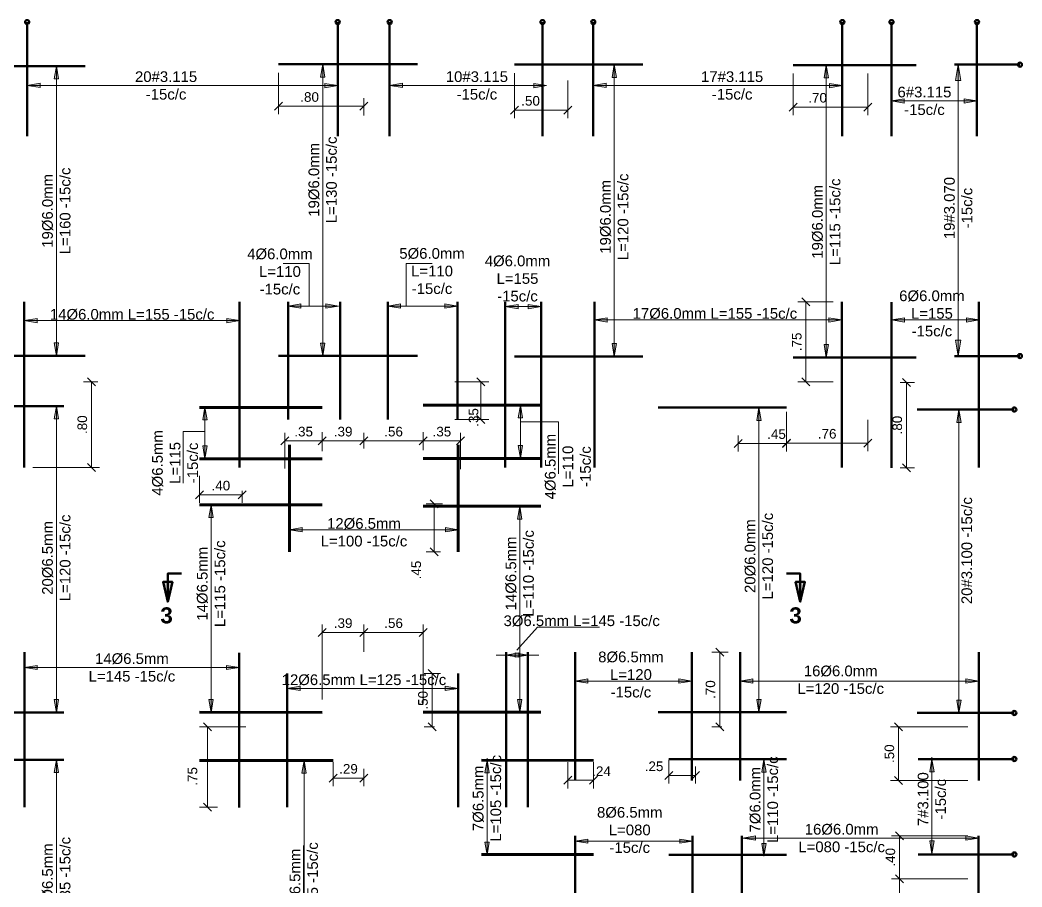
# Model space of a CAD drawing. Header units: metres. Extents: x 1.9 to 93.5, y 3.6 to 60.4.
# Drawn here: x 32.11 to 41.49, y 21.55 to 29.67 of the extents above; entities that cross this region are included whole.
import ezdxf

# ---------------------------------------------------------------- set-up
doc = ezdxf.new("R2010")
doc.units = ezdxf.units.M
for name, color, linetype, lineweight in [('3059-TOA-LOS-1_4_dwg-1', 7, 'Continuous', 20), ('CORTES', 3, 'Continuous', 50), ('CORTES-1', 7, 'Continuous', 50), ('COTAS', 9, 'Continuous', 13), ('COTAS-1', 7, 'Continuous', 9), ('REFUERZOG', 90, 'Continuous', 70), ('REFUERZOS', 3, 'Continuous', 50), ('TEXREF', 2, 'Continuous', 30), ('VARIOS', 8, 'Continuous', 9)]:
    doc.layers.add(name, color=color, linetype=linetype, lineweight=lineweight)
doc.styles.add('Swis721 Ex BT_3', font='swisse.ttf', dxfattribs={"height": 0.1})
doc.styles.add('Swis721 Ex BT_B_1', font='swisseb.ttf', dxfattribs={"height": 0.15})
doc.styles.add('Swis721 LtEx BT_3', font='swissel.ttf', dxfattribs={"height": 0.09})

# ---------------------------------------------------------------- blocks, each defined once
blk = doc.blocks.new('3059-TOA-LOS-1_4_dwg__Oblique-4209254-19_ZI_ALL_Estructura_TOA_LOS-1_4')
at = {"layer": 'COTAS'}
blk.add_line((-0.5, -0.5), (0.5, 0.5), dxfattribs=at)
blk = doc.blocks.new('3059-TOA-LOS-1_4_dwg__U11-4209288-19_ZI_ALL_Estructura_TOA_LOS-1_4')
at = {"layer": 'REFUERZOS'}
blk.add_line((0, -0.2042), (0, 0), dxfattribs=at)
blk.add_circle((0, 0), 0.00643, dxfattribs=at)
blk = doc.blocks.new('3059-TOA-LOS-1_4_dwg__U13-4209289-19_ZI_ALL_Estructura_TOA_LOS-1_4')
at = {"layer": 'REFUERZOS'}
blk.add_line((0, -0.3033), (0, 0), dxfattribs=at)
blk.add_circle((0, 0), 0.00643, dxfattribs=at)
blk = doc.blocks.new('3059-TOA-LOS-1_4_dwg__U12-4209290-19_ZI_ALL_Estructura_TOA_LOS-1_4')
at = {"layer": 'REFUERZOS'}
blk.add_line((0, -0.3563), (0, 0), dxfattribs=at)
blk.add_circle((0, 0), 0.00643, dxfattribs=at)
blk = doc.blocks.new('3059-TOA-LOS-1_4_dwg__U27-4209291-19_ZI_ALL_Estructura_TOA_LOS-1_4')
at = {"layer": 'REFUERZOS'}
blk.add_line((0, -0.3), (0, 0), dxfattribs=at)
blk.add_circle((0, 0), 0.00643, dxfattribs=at)
blk = doc.blocks.new('3059-TOA-LOS-1_4_dwg__U220-V2-19_ZI_ALL_Estructura_TOA_LOS-1_4')
at = {"layer": 'CORTES'}
blk.add_hatch(color=256, dxfattribs=at).paths.add_polyline_path([(-0.1194, 0.3676), (-0.0759, 0.1814), (-0.163, 0.1814)])
at = {"layer": 'CORTES', "flags": 128}
blk.add_lwpolyline([(0.0082, 0.1038), (-0.1194, 0.1038), (-0.1194, 0.3676), (-0.163, 0.1814), (-0.0759, 0.1814), (-0.1194, 0.3676)], dxfattribs=at)
blk = doc.blocks.new('3059-TOA-LOS-1_4_dwg__U220-4209310-19_ZI_ALL_Estructura_TOA_LOS-1_4')
at = {"layer": 'CORTES'}
blk.add_hatch(color=256, dxfattribs=at).paths.add_polyline_path([(-0.163, 0.1814), (-0.0759, 0.1814), (-0.1194, 0.3676)])
at = {"layer": 'CORTES', "flags": 128}
blk.add_lwpolyline([(0.0082, 0.1038), (-0.1194, 0.1038), (-0.1194, 0.3676), (-0.163, 0.1814), (-0.0759, 0.1814), (-0.1194, 0.3676)], dxfattribs=at)
blk = doc.blocks.new('3059-TOA-LOS-1_4_dwg-4060731-19_ZI_ALL_Estructura_TOA_LOS-1_4')
at = {"layer": 'VARIOS'}
for points in [[(32.432, 29.1181), (32.452, 29.2381), (32.472, 29.1181)], [(34.9263, 29.1348), (34.9463, 29.2548), (34.9663, 29.1348)], [(37.6569, 29.1322), (37.6769, 29.2522), (37.6969, 29.1322)], [(39.6419, 29.1279), (39.6619, 29.2479), (39.6819, 29.1279)], [(40.873, 29.1021), (40.898, 29.2521), (40.923, 29.1021)], [(32.2991, 29.0376), (32.1791, 29.0577), (32.2991, 29.0776)], [(34.9668, 29.0357), (34.9668, 29.0757), (35.0868, 29.0556)], [(35.6931, 29.0372), (35.573, 29.0573), (35.6931, 29.0771)], [(36.9227, 29.036), (36.9227, 29.076), (37.0427, 29.0559)], [(37.6, 29.0376), (37.48, 29.0577), (37.6, 29.0776)], [(39.6924, 29.0357), (39.6924, 29.0757), (39.8124, 29.0556)], [(40.3926, 28.8925), (40.2726, 28.9125), (40.3926, 28.9325)], [(40.953, 28.8921), (40.953, 28.9321), (41.073, 28.912)], [(34.7414, 26.9719), (34.6214, 26.9919), (34.7414, 27.0119)], [(34.9748, 26.9719), (34.9748, 27.0119), (35.0948, 26.9919)], [(35.6753, 26.9719), (35.5553, 26.9919), (35.6753, 27.0119)], [(36.0885, 26.9719), (36.0885, 27.0119), (36.2085, 26.9919)], [(36.776, 26.9672), (36.656, 26.9872), (36.776, 27.0072)], [(36.8712, 26.9672), (36.8712, 27.0072), (36.9912, 26.9872)], [(32.272, 26.8359), (32.152, 26.8559), (32.272, 26.8759)], [(34.0482, 26.8359), (34.0482, 26.8759), (34.1682, 26.8559)], [(37.6109, 26.8419), (37.4909, 26.8619), (37.6109, 26.8819)], [(39.6868, 26.8419), (39.6868, 26.8819), (39.8068, 26.8619)], [(40.3942, 26.8419), (40.2742, 26.8619), (40.3942, 26.8819)], [(40.9752, 26.8419), (40.9752, 26.8819), (41.0952, 26.8619)], [(32.452, 26.5273), (32.432, 26.6473), (32.472, 26.6473)], [(40.898, 26.5237), (40.873, 26.6737), (40.923, 26.6737)], [(34.9463, 26.5253), (34.9263, 26.6453), (34.9663, 26.6453)], [(37.6769, 26.5202), (37.6569, 26.6402), (37.6969, 26.6402)], [(39.6619, 26.5107), (39.6419, 26.6307), (39.6819, 26.6307)], [(32.432, 25.9346), (32.452, 26.0546), (32.472, 25.9346)], [(33.8238, 25.9253), (33.8438, 26.0453), (33.8638, 25.9253)], [(36.7782, 25.9449), (36.7982, 26.0649), (36.8182, 25.9449)], [(39.0112, 25.9219), (39.0312, 26.0419), (39.0512, 25.9219)], [(40.8844, 25.9032), (40.9044, 26.0232), (40.9244, 25.9032)], [(33.8438, 25.5622), (33.8238, 25.6822), (33.8638, 25.6822)], [(36.7982, 25.5666), (36.7782, 25.6866), (36.8182, 25.6866)], [(33.8812, 25.0119), (33.9012, 25.1319), (33.9212, 25.0119)], [(36.7712, 24.9979), (36.7912, 25.1179), (36.8112, 24.9979)], [(34.7542, 24.8785), (34.6342, 24.8985), (34.7542, 24.9185)], [(36.0951, 24.8785), (36.0951, 24.9185), (36.2151, 24.8985)], [(36.7825, 23.704), (36.6625, 23.724), (36.7825, 23.744)], [(36.7476, 23.704), (36.7476, 23.744), (36.8676, 23.724)], [(32.2738, 23.5884), (32.1538, 23.6084), (32.2738, 23.6284)], [(34.0447, 23.5884), (34.0447, 23.6284), (34.1647, 23.6084)], [(37.4302, 23.4614), (37.3102, 23.4814), (37.4302, 23.5014)], [(38.2825, 23.4614), (38.2825, 23.5014), (38.4025, 23.4814)], [(38.9753, 23.4614), (38.8553, 23.4814), (38.9753, 23.5014)], [(40.9703, 23.4614), (40.9703, 23.5014), (41.0903, 23.4814)], [(34.7349, 23.3924), (34.6149, 23.4124), (34.7349, 23.4324)], [(36.0944, 23.3924), (36.0944, 23.4324), (36.2144, 23.4124)], [(32.452, 23.1883), (32.432, 23.3083), (32.472, 23.3083)], [(33.9009, 23.1884), (33.8809, 23.3084), (33.9209, 23.3084)], [(36.7912, 23.1897), (36.7712, 23.3097), (36.8112, 23.3097)], [(39.0312, 23.1889), (39.0112, 23.3089), (39.0512, 23.3089)], [(40.9044, 23.1828), (40.8844, 23.3028), (40.9244, 23.3028)], [(32.432, 22.6248), (32.452, 22.7448), (32.472, 22.6248)], [(34.7511, 22.6175), (34.7713, 22.7375), (34.7911, 22.6175)], [(36.465, 22.6208), (36.485, 22.7408), (36.505, 22.6208)], [(39.0583, 22.6269), (39.0783, 22.7469), (39.0983, 22.6269)], [(40.6312, 22.6315), (40.6512, 22.7515), (40.6712, 22.6315)], [(36.4851, 21.8543), (36.4651, 21.9743), (36.5051, 21.9743)], [(37.4299, 21.9625), (37.3099, 21.9825), (37.4299, 22.0025)], [(38.2892, 21.9625), (38.2892, 22.0025), (38.4092, 21.9825)], [(39.0004, 21.991), (38.8804, 22.011), (39.0004, 22.031)], [(39.0783, 21.8413), (39.0583, 21.9613), (39.0983, 21.9613)], [(40.6512, 21.8643), (40.6312, 21.9843), (40.6712, 21.9843)], [(40.9689, 21.991), (40.9689, 22.031), (41.0889, 22.011)]]:
    blk.add_hatch(color=256, dxfattribs=at).paths.add_polyline_path(points)
at = {"layer": 'COTAS'}
for p, q in [((34.5327, 29.1746), (34.5327, 28.7874)), ((36.7427, 29.1722), (36.7427, 28.7516)), ((37.2427, 29.104), (37.2427, 28.7516)), ((39.3527, 29.1679), (39.3527, 28.78)), ((40.0527, 29.1679), (40.0527, 28.78)), ((35.3327, 28.7756), (35.3327, 28.9374)), ((35.3327, 28.8624), (34.5327, 28.8624)), ((37.2427, 28.8266), (36.7427, 28.8266)), ((40.0527, 28.855), (39.3527, 28.855)), ((39.7268, 27.0313), (39.3968, 27.0313)), ((39.4718, 27.0313), (39.4718, 26.2813)), ((32.8396, 26.2813), (32.7063, 26.2813)), ((32.7813, 26.2813), (32.7813, 25.4813)), ((36.1829, 26.2813), (36.5028, 26.2813)), ((36.4278, 25.9313), (36.4278, 26.2813)), ((39.7268, 26.2813), (39.3968, 26.2813)), ((40.3542, 26.2777), (40.488, 26.2777)), ((40.413, 25.4777), (40.413, 26.2777)), ((39.2881, 26.0013), (39.2881, 25.6348)), ((36.1829, 25.9313), (36.5028, 25.9313)), ((40.0527, 25.9282), (40.0527, 25.6348)), ((34.5927, 25.4712), (34.5927, 25.8048)), ((36.2377, 25.464), (36.2377, 25.8048)), ((38.8381, 25.7796), (38.8381, 25.6317)), ((39.2881, 25.7796), (39.2881, 25.6317)), ((39.2881, 25.7098), (40.0527, 25.7098)), ((39.2881, 25.7067), (38.8381, 25.7067)), ((32.232, 25.4813), (32.8563, 25.4813)), ((40.3542, 25.4777), (40.488, 25.4777)), ((33.7927, 25.4013), (33.7927, 25.1496)), ((34.1927, 25.2615), (34.1927, 25.1496)), ((33.7927, 25.2246), (34.1927, 25.2246)), ((36.0677, 25.1413), (35.9144, 25.1413)), ((35.9894, 25.1413), (35.9894, 24.6913)), ((36.0502, 24.6913), (35.9144, 24.6913)), ((34.9427, 23.3073), (34.9427, 24.012)), ((35.8877, 23.2697), (35.8877, 24.012)), ((38.7431, 23.7513), (38.5888, 23.7513)), ((38.6638, 23.7513), (38.6638, 23.0513)), ((36.0508, 23.5513), (35.8965, 23.5513)), ((35.9715, 23.5513), (35.9715, 23.0513)), ((34.2259, 23.0513), (33.7914, 23.0513)), ((33.8664, 23.0513), (33.8664, 22.3013)), ((35.9931, 23.0513), (35.8965, 23.0513)), ((38.6853, 23.0513), (38.5888, 23.0513)), ((40.9891, 23.0513), (40.2643, 23.0513)), ((40.3393, 22.5513), (40.3393, 23.0513)), ((35.043, 22.7228), (35.043, 22.4979)), ((37.2427, 22.7228), (37.2427, 22.477)), ((37.4827, 22.7228), (37.4827, 22.477)), ((38.1881, 22.7433), (38.1881, 22.5217)), ((35.3327, 22.6598), (35.3327, 22.4979)), ((38.4381, 22.6813), (38.4381, 22.5217)), ((35.043, 22.5729), (35.3327, 22.5729)), ((37.4827, 22.552), (37.2427, 22.552)), ((38.1881, 22.5967), (38.4381, 22.5967)), ((40.9891, 22.5513), (40.2643, 22.5513)), ((33.9607, 22.3013), (33.7914, 22.3013)), ((40.9891, 22.0313), (40.2739, 22.0313))]:
    blk.add_line(p, q, dxfattribs=at)
at = {"layer": 'COTAS', "flags": 128}
for points in [[(34.9427, 25.6333), (34.9427, 25.8048), (34.9427, 25.8098)], [(35.8877, 25.6426), (35.8877, 25.8048), (35.8877, 25.8098)], [(34.5927, 25.7298), (34.9427, 25.7298), (35.3327, 25.7298), (35.8877, 25.7298), (36.2377, 25.7298)], [(34.9427, 23.937), (35.3327, 23.937), (35.8877, 23.937)], [(40.3489, 21.2313), (40.3489, 21.6313), (40.3489, 22.0313)]]:
    blk.add_lwpolyline(points, dxfattribs=at)
for points in [[(35.3327, 25.8048), (35.3327, 25.6582)], [(35.3327, 24.012), (35.3327, 23.7559)], [(40.2739, 21.6313), (40.9891, 21.6313)]]:
    blk.add_lwpolyline(points, close=True, dxfattribs=at)
at = {"layer": 'REFUERZOG'}
for p, q in [((34.9427, 26.0426), (33.7927, 26.0426)), ((35.8877, 26.0649), (36.9877, 26.0649)), ((34.6342, 24.6913), (34.6342, 25.6913)), ((36.2151, 24.6913), (36.2151, 25.6913)), ((34.9427, 25.5622), (33.7927, 25.5622)), ((35.8877, 25.5655), (36.9877, 25.5655)), ((34.9427, 25.1319), (33.7927, 25.1319)), ((35.8877, 25.1179), (36.9877, 25.1179)), ((34.9427, 23.1858), (33.7927, 23.1887)), ((35.8877, 23.1897), (36.9877, 23.1897)), ((35.043, 22.737), (33.7927, 22.737)), ((37.4827, 22.7371), (36.4327, 22.741)), ((37.4827, 21.8565), (36.4327, 21.8565))]:
    blk.add_line(p, q, dxfattribs=at)
at = {"layer": 'REFUERZOS'}
for p, q in [((32.7227, 29.2381), (31.1227, 29.2381)), ((35.8327, 29.2548), (34.5327, 29.2548)), ((37.9427, 29.2522), (36.7427, 29.2522)), ((40.5027, 29.2479), (39.3527, 29.2479)), ((32.152, 27.0313), (32.152, 25.4813)), ((34.1682, 27.0313), (34.1682, 25.4813)), ((34.6214, 27.0313), (34.6214, 25.9313)), ((35.109, 27.0313), (35.109, 25.9313)), ((35.5553, 27.0313), (35.5553, 25.9313)), ((36.2085, 27.0313), (36.2085, 25.9313)), ((36.656, 27.0313), (36.656, 25.4813)), ((36.9912, 27.0313), (36.9912, 25.4813)), ((37.4909, 27.0313), (37.4909, 25.4813)), ((39.8068, 27.0313), (39.8068, 25.4813)), ((40.2742, 27.0277), (40.2742, 25.4777)), ((41.0908, 27.0313), (41.0908, 25.4813)), ((32.7227, 26.5273), (31.1227, 26.5273)), ((35.8327, 26.5253), (34.5327, 26.5253)), ((37.9427, 26.5202), (36.7427, 26.5202)), ((40.5027, 26.5107), (39.3527, 26.5107)), ((32.5227, 26.0546), (31.3227, 26.0546)), ((38.0881, 26.0419), (39.2881, 26.0419)), ((32.1538, 23.7513), (32.1538, 22.3013)), ((34.1647, 23.7468), (34.1647, 22.2968)), ((36.6638, 23.7513), (36.6638, 22.3013)), ((36.8676, 23.7513), (36.8676, 22.3013)), ((37.3102, 23.7513), (37.3102, 22.5513)), ((38.4025, 23.7513), (38.4025, 22.5513)), ((38.8553, 23.7513), (38.8553, 22.5513)), ((41.0903, 23.7513), (41.0903, 22.5513)), ((34.6149, 23.5513), (34.6149, 22.3013)), ((36.2144, 23.5513), (36.2144, 22.3013)), ((32.5227, 23.1883), (31.3227, 23.1883)), ((38.0881, 23.1889), (39.2881, 23.1889)), ((32.5227, 22.7448), (31.1727, 22.7448)), ((38.1881, 22.749), (39.2881, 22.749)), ((37.3099, 22.0313), (37.3099, 21.2313)), ((38.4092, 22.0313), (38.4092, 21.2313)), ((38.8703, 22.0313), (38.8703, 21.2313)), ((41.0889, 22.0313), (41.0889, 21.2313)), ((38.1881, 21.8544), (39.2881, 21.8544))]:
    blk.add_line(p, q, dxfattribs=at)
at = {"layer": 'VARIOS'}
for p, q in [((32.432, 29.1181), (32.452, 29.2381)), ((32.452, 29.2381), (32.452, 26.5273)), ((32.452, 29.2381), (32.472, 29.1181)), ((34.9263, 29.1348), (34.9463, 29.2548)), ((34.9463, 29.2548), (34.9463, 26.5253)), ((34.9463, 29.2548), (34.9663, 29.1348)), ((37.6569, 29.1322), (37.6769, 29.2522)), ((37.6769, 29.2522), (37.6769, 26.5202)), ((37.6769, 29.2522), (37.6969, 29.1322)), ((39.6419, 29.1279), (39.6619, 29.2479)), ((39.6619, 29.2479), (39.6619, 26.5541)), ((39.6619, 29.2479), (39.6819, 29.1279)), ((40.873, 29.1021), (40.898, 29.2521)), ((40.898, 29.2521), (40.898, 26.5335)), ((40.898, 29.2521), (40.923, 29.1021)), ((40.898, 26.5237), (40.898, 29.2521)), ((32.472, 29.1181), (32.432, 29.1181)), ((34.9663, 29.1348), (34.9263, 29.1348)), ((37.6969, 29.1322), (37.6569, 29.1322)), ((39.6819, 29.1279), (39.6419, 29.1279)), ((40.923, 29.1021), (40.873, 29.1021)), ((32.1791, 29.0577), (32.2991, 29.0776)), ((32.1791, 29.0577), (35.0868, 29.0577)), ((32.2991, 29.0376), (32.1791, 29.0577)), ((35.0868, 29.0556), (32.1791, 29.0556)), ((32.2991, 29.0776), (32.2991, 29.0376)), ((34.9668, 29.0357), (34.9668, 29.0757)), ((34.9668, 29.0757), (35.0868, 29.0556)), ((35.0868, 29.0556), (34.9668, 29.0357)), ((35.573, 29.0573), (35.6931, 29.0771)), ((35.573, 29.0573), (37.0427, 29.0573)), ((35.6931, 29.0372), (35.573, 29.0573)), ((37.0427, 29.0559), (35.573, 29.0559)), ((35.6931, 29.0771), (35.6931, 29.0372)), ((36.9227, 29.036), (36.9227, 29.076)), ((36.9227, 29.076), (37.0427, 29.0559)), ((37.0427, 29.0559), (36.9227, 29.036)), ((37.48, 29.0577), (37.6, 29.0776)), ((37.48, 29.0577), (39.8124, 29.0577)), ((37.6, 29.0376), (37.48, 29.0577)), ((39.8124, 29.0556), (37.48, 29.0556)), ((37.6, 29.0776), (37.6, 29.0376)), ((39.6924, 29.0357), (39.6924, 29.0757)), ((39.6924, 29.0757), (39.8124, 29.0556)), ((39.8124, 29.0556), (39.6924, 29.0357)), ((40.2726, 28.9125), (40.3926, 28.9325)), ((40.2726, 28.9125), (41.073, 28.9125)), ((40.3926, 28.8925), (40.2726, 28.9125)), ((41.073, 28.912), (40.2726, 28.912)), ((40.3926, 28.9325), (40.3926, 28.8925)), ((40.953, 28.8921), (40.953, 28.9321)), ((40.953, 28.9321), (41.073, 28.912)), ((41.073, 28.912), (40.953, 28.8921)), ((37.6769, 26.5202), (37.6769, 28.1579)), ((32.452, 26.5273), (32.452, 27.8)), ((34.9463, 26.5253), (34.9463, 27.6313)), ((39.6619, 26.5107), (39.6619, 27.0866)), ((34.6214, 26.9919), (34.7414, 27.0119)), ((35.0948, 26.9919), (34.6214, 26.9919)), ((34.6214, 26.9919), (35.0948, 26.9919)), ((34.7414, 26.9719), (34.6214, 26.9919)), ((34.7414, 27.0119), (34.7414, 26.9719)), ((34.9748, 26.9719), (34.9748, 27.0119)), ((34.9748, 27.0119), (35.0948, 26.9919)), ((35.0948, 26.9919), (34.9748, 26.9719)), ((35.5553, 26.9919), (35.6753, 27.0119)), ((36.2085, 26.9919), (35.5553, 26.9919)), ((35.5553, 26.9919), (36.2085, 26.9919)), ((35.6753, 26.9719), (35.5553, 26.9919)), ((35.6753, 27.0119), (35.6753, 26.9719)), ((36.0885, 26.9719), (36.0885, 27.0119)), ((36.0885, 27.0119), (36.2085, 26.9919)), ((36.2085, 26.9919), (36.0885, 26.9719)), ((36.656, 26.9872), (36.776, 27.0072)), ((36.656, 26.9872), (36.9912, 26.9872)), ((36.776, 26.9672), (36.656, 26.9872)), ((36.9912, 26.9872), (36.656, 26.9872)), ((36.776, 27.0072), (36.776, 26.9672)), ((36.8712, 26.9672), (36.8712, 27.0072)), ((36.8712, 27.0072), (36.9912, 26.9872)), ((36.9912, 26.9872), (36.8712, 26.9672)), ((32.152, 26.8559), (32.272, 26.8759)), ((32.152, 26.8559), (34.0196, 26.8559)), ((32.272, 26.8359), (32.152, 26.8559)), ((32.272, 26.8759), (32.272, 26.8359)), ((34.1682, 26.8559), (32.3005, 26.8559)), ((34.0482, 26.8359), (34.0482, 26.8759)), ((34.0482, 26.8759), (34.1682, 26.8559)), ((34.1682, 26.8559), (34.0482, 26.8359)), ((37.4909, 26.8619), (37.6109, 26.8819)), ((37.4909, 26.8619), (39.8068, 26.8619)), ((37.6109, 26.8419), (37.4909, 26.8619)), ((39.8068, 26.8619), (37.4909, 26.8619)), ((37.6109, 26.8819), (37.6109, 26.8419)), ((39.6868, 26.8419), (39.6868, 26.8819)), ((39.6868, 26.8819), (39.8068, 26.8619)), ((39.8068, 26.8619), (39.6868, 26.8419)), ((40.2742, 26.8619), (40.3942, 26.8819)), ((40.2742, 26.8619), (41.0702, 26.8619)), ((40.3942, 26.8419), (40.2742, 26.8619)), ((41.0952, 26.8619), (40.2992, 26.8619)), ((40.3942, 26.8819), (40.3942, 26.8419)), ((40.9752, 26.8419), (40.9752, 26.8819)), ((40.9752, 26.8819), (41.0952, 26.8619)), ((41.0952, 26.8619), (40.9752, 26.8419)), ((32.452, 26.5273), (32.432, 26.6473)), ((32.432, 26.6473), (32.472, 26.6473)), ((32.472, 26.6473), (32.452, 26.5273)), ((40.898, 26.5237), (40.873, 26.6737)), ((40.873, 26.6737), (40.923, 26.6737)), ((40.923, 26.6737), (40.898, 26.5237)), ((34.9463, 26.5253), (34.9263, 26.6453)), ((34.9263, 26.6453), (34.9663, 26.6453)), ((34.9663, 26.6453), (34.9463, 26.5253)), ((37.6769, 26.5202), (37.6569, 26.6402)), ((37.6569, 26.6402), (37.6969, 26.6402)), ((37.6969, 26.6402), (37.6769, 26.5202)), ((39.6619, 26.5107), (39.6419, 26.6307)), ((39.6419, 26.6307), (39.6819, 26.6307)), ((39.6819, 26.6307), (39.6619, 26.5107)), ((32.432, 25.9346), (32.452, 26.0546)), ((32.452, 26.0546), (32.452, 23.1883)), ((32.452, 26.0546), (32.472, 25.9346)), ((33.8238, 25.9253), (33.8438, 26.0453)), ((33.8438, 26.0453), (33.8438, 25.5871)), ((33.8438, 26.0453), (33.8638, 25.9253)), ((33.8438, 25.5622), (33.8438, 26.0204)), ((36.7782, 25.9449), (36.7982, 26.0649)), ((36.7982, 26.0649), (36.7982, 25.5975)), ((36.7982, 26.0649), (36.8182, 25.9449)), ((36.7982, 25.5666), (36.7982, 26.034)), ((39.0112, 25.9219), (39.0312, 26.0419)), ((39.0312, 26.0419), (39.0312, 23.3276)), ((39.0312, 26.0419), (39.0512, 25.9219)), ((40.8844, 25.9032), (40.9044, 26.0232)), ((40.9044, 26.0232), (40.9044, 23.2929)), ((40.9044, 26.0232), (40.9244, 25.9032)), ((32.472, 25.9346), (32.432, 25.9346)), ((33.8638, 25.9253), (33.8238, 25.9253)), ((36.8182, 25.9449), (36.7782, 25.9449)), ((39.0512, 25.9219), (39.0112, 25.9219)), ((40.9244, 25.9032), (40.8844, 25.9032)), ((33.8438, 25.5622), (33.8238, 25.6822)), ((33.8238, 25.6822), (33.8638, 25.6822)), ((33.8638, 25.6822), (33.8438, 25.5622)), ((36.7982, 25.5666), (36.7782, 25.6866)), ((36.7782, 25.6866), (36.8182, 25.6866)), ((36.8182, 25.6866), (36.7982, 25.5666)), ((33.8812, 25.0119), (33.9012, 25.1319)), ((33.9012, 25.1319), (33.9012, 23.2735)), ((33.9012, 25.1319), (33.9212, 25.0119)), ((36.7712, 24.9979), (36.7912, 25.1179)), ((36.7912, 25.1179), (36.7912, 23.1897)), ((36.7912, 25.1179), (36.8112, 24.9979)), ((40.9044, 23.1828), (40.9044, 25.1441)), ((33.9212, 25.0119), (33.8812, 25.0119)), ((36.8112, 24.9979), (36.7712, 24.9979)), ((34.6342, 24.8985), (34.7542, 24.9185)), ((34.6342, 24.8985), (36.0888, 24.8985)), ((34.7542, 24.8785), (34.6342, 24.8985)), ((36.2151, 24.8985), (34.6342, 24.8985)), ((34.7542, 24.9185), (34.7542, 24.8785)), ((36.0951, 24.8785), (36.0951, 24.9185)), ((36.0951, 24.9185), (36.2151, 24.8985)), ((36.2151, 24.8985), (36.0951, 24.8785)), ((33.9009, 23.1884), (33.9009, 24.8195)), ((36.7912, 23.1897), (36.7912, 24.8195)), ((39.0312, 23.1889), (39.0312, 24.7144)), ((32.452, 23.1883), (32.452, 24.5514)), ((36.6625, 23.724), (36.7825, 23.744)), ((36.7476, 23.704), (36.7476, 23.744)), ((36.7476, 23.744), (36.8676, 23.724)), ((36.7825, 23.744), (36.7825, 23.704)), ((36.8676, 23.724), (36.57, 23.724)), ((36.6625, 23.724), (36.9716, 23.724)), ((36.7825, 23.704), (36.6625, 23.724)), ((36.8676, 23.724), (36.7476, 23.704)), ((32.1538, 23.6084), (32.2738, 23.6284)), ((34.1647, 23.6084), (32.1538, 23.6084)), ((32.1538, 23.6084), (34.1647, 23.6084)), ((32.2738, 23.5884), (32.1538, 23.6084)), ((32.2738, 23.6284), (32.2738, 23.5884)), ((34.0447, 23.5884), (34.0447, 23.6284)), ((34.0447, 23.6284), (34.1647, 23.6084)), ((34.1647, 23.6084), (34.0447, 23.5884)), ((37.3102, 23.4814), (37.4302, 23.5014)), ((37.3102, 23.4814), (38.2735, 23.4814)), ((37.4302, 23.4614), (37.3102, 23.4814)), ((37.4302, 23.5014), (37.4302, 23.4614)), ((38.4025, 23.4814), (37.4393, 23.4814)), ((38.2825, 23.4614), (38.2825, 23.5014)), ((38.2825, 23.5014), (38.4025, 23.4814)), ((38.4025, 23.4814), (38.2825, 23.4614)), ((38.8553, 23.4814), (38.9753, 23.5014)), ((38.8553, 23.4814), (41.0691, 23.4814)), ((38.9753, 23.4614), (38.8553, 23.4814)), ((41.0903, 23.4814), (38.8553, 23.4814)), ((38.9753, 23.5014), (38.9753, 23.4614)), ((40.9703, 23.4614), (40.9703, 23.5014)), ((40.9703, 23.5014), (41.0903, 23.4814)), ((41.0903, 23.4814), (40.9703, 23.4614)), ((34.6149, 23.4124), (34.7349, 23.4324)), ((34.6149, 23.4124), (36.2145, 23.4124)), ((34.7349, 23.3924), (34.6149, 23.4124)), ((36.2144, 23.4124), (34.6417, 23.4124)), ((34.7349, 23.4324), (34.7349, 23.3924)), ((36.0944, 23.3924), (36.0944, 23.4324)), ((36.0944, 23.4324), (36.2144, 23.4124)), ((36.2144, 23.4124), (36.0944, 23.3924)), ((32.452, 23.1883), (32.432, 23.3083)), ((32.432, 23.3083), (32.472, 23.3083)), ((32.472, 23.3083), (32.452, 23.1883)), ((33.9009, 23.1884), (33.8809, 23.3084)), ((33.8809, 23.3084), (33.9209, 23.3084)), ((33.9209, 23.3084), (33.9009, 23.1884)), ((36.7912, 23.1897), (36.7712, 23.3097)), ((36.7712, 23.3097), (36.8112, 23.3097)), ((36.8112, 23.3097), (36.7912, 23.1897)), ((39.0312, 23.1889), (39.0112, 23.3089)), ((39.0112, 23.3089), (39.0512, 23.3089)), ((39.0512, 23.3089), (39.0312, 23.1889)), ((40.9044, 23.1828), (40.8844, 23.3028)), ((40.8844, 23.3028), (40.9244, 23.3028)), ((40.9244, 23.3028), (40.9044, 23.1828)), ((32.432, 22.6248), (32.452, 22.7448)), ((32.452, 22.7448), (32.452, 20.5393)), ((32.452, 22.7448), (32.472, 22.6248)), ((34.7511, 22.6175), (34.7713, 22.7375)), ((34.7713, 22.7375), (34.7713, 21.048)), ((34.7713, 22.7375), (34.7911, 22.6175)), ((36.465, 22.6208), (36.485, 22.7408)), ((36.485, 22.7408), (36.485, 21.865)), ((36.485, 22.7408), (36.505, 22.6208)), ((36.4851, 21.8543), (36.4851, 22.7598)), ((39.0583, 22.6269), (39.0783, 22.7469)), ((39.0783, 21.8413), (39.0783, 22.7469)), ((39.0783, 22.7469), (39.0783, 21.8521)), ((39.0783, 22.7469), (39.0983, 22.6269)), ((40.6312, 22.6315), (40.6512, 22.7515)), ((40.6512, 21.8643), (40.6512, 22.7698)), ((40.6512, 22.7515), (40.6512, 21.9408)), ((40.6512, 22.7515), (40.6712, 22.6315)), ((32.472, 22.6248), (32.432, 22.6248)), ((34.7911, 22.6175), (34.7511, 22.6175)), ((36.505, 22.6208), (36.465, 22.6208)), ((39.0983, 22.6269), (39.0583, 22.6269)), ((40.6712, 22.6315), (40.6312, 22.6315)), ((36.4851, 21.8543), (36.4651, 21.9743)), ((36.4651, 21.9743), (36.5051, 21.9743)), ((36.5051, 21.9743), (36.4851, 21.8543)), ((37.3099, 21.9825), (37.4299, 22.0025)), ((37.3099, 21.9825), (38.3765, 21.9825)), ((37.4299, 21.9625), (37.3099, 21.9825)), ((38.4092, 21.9825), (37.4065, 21.9825)), ((37.4299, 22.0025), (37.4299, 21.9625)), ((38.2892, 21.9625), (38.2892, 22.0025)), ((38.2892, 22.0025), (38.4092, 21.9825)), ((38.4092, 21.9825), (38.2892, 21.9625)), ((41.0889, 22.011), (38.8703, 22.011)), ((38.8804, 22.011), (39.0004, 22.031)), ((38.8804, 22.011), (41.0205, 22.011)), ((39.0004, 21.991), (38.8804, 22.011)), ((39.0004, 22.031), (39.0004, 21.991)), ((39.0783, 21.8413), (39.0583, 21.9613)), ((39.0583, 21.9613), (39.0983, 21.9613)), ((39.0983, 21.9613), (39.0783, 21.8413)), ((40.6512, 21.8643), (40.6312, 21.9843)), ((40.6312, 21.9843), (40.6712, 21.9843)), ((40.6712, 21.9843), (40.6512, 21.8643)), ((40.9689, 21.991), (40.9689, 22.031)), ((40.9689, 22.031), (41.0889, 22.011)), ((41.0889, 22.011), (40.9689, 21.991)), ((34.7677, 20.5252), (34.7677, 21.9428))]:
    blk.add_line(p, q, dxfattribs=at)
at = {"layer": 'VARIOS', "flags": 128}
for points in [[(34.819, 26.9919), (34.819, 27.3897), (34.5762, 27.3897)], [(35.7291, 26.9919), (35.7291, 27.3897), (35.972, 27.3897)], [(36.7982, 25.9081), (37.1539, 25.9081), (37.1539, 25.4204)], [(33.8438, 25.8162), (33.6399, 25.8162), (33.6399, 25.3331)], [(37.5375, 23.985), (36.9588, 23.985), (36.765, 23.7716)]]:
    blk.add_lwpolyline(points, dxfattribs=at)
at = {"extrusion": (0, 0, -1), "xscale": 3, "yscale": 3, "zscale": -3}
for p in [(-32.1791, 29.6501), (-35.0868, 29.6501), (-35.573, 29.6501), (-37.0048, 29.6501), (-37.48, 29.6501), (-39.8124, 29.6501), (-40.2726, 29.6501), (-41.073, 29.6501)]:
    blk.add_blockref('3059-TOA-LOS-1_4_dwg__U12-4209290-19_ZI_ALL_Estructura_TOA_LOS-1_4', p, dxfattribs=at)
at = {"extrusion": (0, 0, -1), "xscale": 3, "yscale": 3, "zscale": -3, "rotation": 89.99999999999824}
for name, p in [('3059-TOA-LOS-1_4_dwg__U11-4209288-19_ZI_ALL_Estructura_TOA_LOS-1_4', (-41.4753, 29.2521)), ('3059-TOA-LOS-1_4_dwg__U11-4209288-19_ZI_ALL_Estructura_TOA_LOS-1_4', (-41.4753, 26.5237)), ('3059-TOA-LOS-1_4_dwg__U13-4209289-19_ZI_ALL_Estructura_TOA_LOS-1_4', (-41.4227, 26.0232)), ('3059-TOA-LOS-1_4_dwg__U13-4209289-19_ZI_ALL_Estructura_TOA_LOS-1_4', (-41.4227, 23.1828)), ('3059-TOA-LOS-1_4_dwg__U27-4209291-19_ZI_ALL_Estructura_TOA_LOS-1_4', (-41.4227, 22.7515)), ('3059-TOA-LOS-1_4_dwg__U27-4209291-19_ZI_ALL_Estructura_TOA_LOS-1_4', (-41.4227, 21.8582))]:
    blk.add_blockref(name, p, dxfattribs=at)
at = {"xscale": 0.075, "yscale": 0.075, "zscale": 0.075}
for p, rotation in [((34.5327, 28.8624), 180), ((36.7427, 28.8266), 180), ((39.3527, 28.855), 180), ((39.4718, 27.0313), 90), ((32.7813, 26.2813), 90), ((36.4278, 26.2813), 90), ((39.4718, 26.2813), 270), ((40.413, 26.2777), 90), ((36.4278, 25.9313), 270), ((34.5927, 25.7298), 180), ((34.9427, 25.7298), 180), ((35.3327, 25.7298), 180), ((35.8877, 25.7298), 180), ((38.8381, 25.7067), 180), ((39.2881, 25.7098), 180), ((32.7813, 25.4813), 270), ((40.413, 25.4777), 270), ((33.7927, 25.2246), 180), ((35.9894, 25.1413), 90), ((35.9894, 24.6913), 270), ((34.9427, 23.937), 180), ((35.3327, 23.937), 180), ((38.6638, 23.7513), 90), ((35.9715, 23.5513), 90), ((33.8664, 23.0513), 90), ((35.9715, 23.0513), 270), ((38.6638, 23.0513), 270), ((40.3393, 23.0513), 90), ((38.1881, 22.5967), 180), ((35.043, 22.5729), 180), ((37.2427, 22.552), 180), ((40.3393, 22.5513), 270), ((33.8664, 22.3013), 270), ((40.3489, 22.0313), 90), ((40.3489, 21.6313), 90), ((40.3489, 21.6313), 270)]:
    blk.add_blockref('3059-TOA-LOS-1_4_dwg__Oblique-4209254-19_ZI_ALL_Estructura_TOA_LOS-1_4', p, dxfattribs=dict(at, rotation=rotation))
for p in [(35.3327, 28.8624), (37.2427, 28.8266), (40.0527, 28.855), (34.9427, 25.7298), (35.3327, 25.7298), (35.8877, 25.7298), (36.2377, 25.7298), (39.2881, 25.7067), (40.0527, 25.7098), (34.1927, 25.2246), (35.3327, 23.937), (35.8877, 23.937), (38.4381, 22.5967), (35.3327, 22.5729), (37.4827, 22.552)]:
    blk.add_blockref('3059-TOA-LOS-1_4_dwg__Oblique-4209254-19_ZI_ALL_Estructura_TOA_LOS-1_4', p, dxfattribs=at)
at = {"extrusion": (0, 0, -1), "zscale": -1, "rotation": 180}
blk.add_blockref('3059-TOA-LOS-1_4_dwg__U220-V2-19_ZI_ALL_Estructura_TOA_LOS-1_4', (-33.615, 24.5911), dxfattribs=at)
at = {"rotation": 180}
blk.add_blockref('3059-TOA-LOS-1_4_dwg__U220-4209310-19_ZI_ALL_Estructura_TOA_LOS-1_4', (39.2984, 24.5911), dxfattribs=at)
at = {"layer": 'CORTES-1', "char_height": 0.15, "width": 0.180392, "attachment_point": 1, "line_spacing_factor": 0.989072, "style": 'Swis721 Ex BT_B_1'}
for insert in [(33.4261, 24.1714), (39.3165, 24.1714)]:
    blk.add_mtext('\\fSwis721 Ex BT|b1|i0|c0|p34|;3', dxfattribs=dict(at, insert=insert))
at = {"layer": 'COTAS-1', "char_height": 0.09, "width": 0.242685, "attachment_point": 2, "line_spacing_factor": 0.989083, "style": 'Swis721 LtEx BT_3'}
for s, insert in [('.80', (34.8236, 28.9941)), ('.50', (36.8931, 28.9583)), ('.70', (39.5809, 28.9867)), ('.35', (34.7677, 25.8615)), ('.39', (35.1377, 25.8615)), ('.56', (35.6102, 25.8615)), ('.35', (36.0627, 25.8615)), ('.45', (39.1961, 25.8383)), ('.76', (39.6704, 25.8415)), ('.40', (33.9927, 25.3563)), ('.39', (35.1377, 24.0687)), ('.56', (35.6102, 24.0687)), ('.29', (35.1878, 22.7046)), ('.25', (38.0495, 22.7285)), ('.24', (37.5577, 22.6825))]:
    blk.add_mtext(s, dxfattribs=dict(at, insert=insert))
at = {"layer": 'COTAS-1', "char_height": 0.09, "width": 0.242685, "attachment_point": 2, "rotation": 90, "line_spacing_factor": 0.989083, "style": 'Swis721 LtEx BT_3'}
for s, insert in [('.75', (39.3402, 26.6563)), ('.35', (36.3138, 25.949)), ('.80', (32.6497, 25.8813)), ('.80', (40.2814, 25.8777)), ('.45', (35.7769, 24.5206)), ('.70', (38.5321, 23.4013)), ('.50', (35.8399, 23.3013)), ('.50', (40.2077, 22.8013)), ('.75', (33.6815, 22.589)), ('.40', (40.2172, 21.8313))]:
    blk.add_mtext(s, dxfattribs=dict(at, insert=insert))
at = {"layer": 'TEXREF', "char_height": 0.1, "attachment_point": 2, "line_spacing_factor": 0.989072, "style": 'Swis721 Ex BT_3'}
for s, insert, width in [('20#3.115\\P-15c/c', (33.4796, 29.1895), 0.844393), ('10#3.115\\P-15c/c', (36.3903, 29.1895), 0.844393), ('17#3.115\\P-15c/c', (38.7804, 29.1895), 0.844393), ('6#3.115\\P-15c/c', (40.5815, 29.0453), 0.734254), ('4Ø6.0mm\\PL=110\\P-15c/c', (34.5456, 27.5302), 0.888701), ('5Ø6.0mm\\PL=110\\P-15c/c', (35.9702, 27.5346), 0.888701), ('4Ø6.0mm\\PL=155\\P-15c/c', (36.7705, 27.4646), 0.888701), ('6Ø6.0mm\\PL=155\\P-15c/c', (40.6515, 27.1379), 0.888701), ('14Ø6.0mm L=155 -15c/c', (33.1619, 26.9645), 2.240742), ('17Ø6.0mm L=155 -15c/c', (38.6192, 26.973), 2.240742), ('12Ø6.5mm\\PL=100 -15c/c', (35.3327, 25.0064), 1.186201), ('3Ø6.5mm L=145 -15c/c', (37.3718, 24.0956), 2.130604), ('14Ø6.5mm\\PL=145 -15c/c', (33.1597, 23.7414), 1.186201), ('8Ø6.5mm\\PL=120\\P-15c/c', (37.8327, 23.7574), 0.888701), ('16Ø6.0mm\\PL=120 -15c/c', (39.7971, 23.626), 1.186201), ('12Ø6.5mm L=125 -15c/c', (35.3327, 23.5436), 2.240742), ('8Ø6.5mm\\PL=080\\P-15c/c', (37.8217, 22.3023), 0.888701), ('16Ø6.0mm\\PL=080 -15c/c', (39.8059, 22.144), 1.186201)]:
    blk.add_mtext(s, dxfattribs=dict(at, insert=insert, width=width))
at = {"layer": 'TEXREF', "char_height": 0.1, "attachment_point": 2, "rotation": 90, "line_spacing_factor": 0.989072, "style": 'Swis721 Ex BT_3'}
for s, insert, width in [('19Ø6.0mm\\PL=130 -15c/c', (34.8133, 28.1733), 1.186201), ('19Ø6.0mm\\PL=160 -15c/c', (32.319, 27.8827), 1.186201), ('19Ø6.0mm\\PL=120 -15c/c', (37.544, 27.827), 1.186201), ('19Ø6.0mm\\PL=115 -15c/c', (39.529, 27.7805), 1.186201), ('19#3.070\\P-15c/c', (40.765, 27.9091), 0.844393), ('4Ø6.5mm\\PL=115\\P-15c/c', (33.3487, 25.5236), 0.888701), ('4Ø6.5mm\\PL=110\\P-15c/c', (37.0273, 25.4888), 0.888701), ('20#3.100 -15c/c', (40.9278, 24.7023), 1.455849), ('20Ø6.0mm\\PL=120 -15c/c', (38.8982, 24.651), 1.186201), ('20Ø6.5mm\\PL=120 -15c/c', (32.319, 24.6341), 1.186201), ('14Ø6.5mm\\PL=110 -15c/c', (36.6583, 24.4889), 1.186201), ('14Ø6.5mm\\PL=115 -15c/c', (33.7682, 24.3925), 1.186201), ('7Ø6.5mm\\PL=105 -15c/c', (36.3521, 22.3836), 1.186201), ('7Ø6.0mm\\PL=110 -15c/c', (38.9453, 22.3706), 1.186201), ('7#3.100\\P-15c/c', (40.5182, 22.3755), 0.734254), ('16Ø6.5mm\\PL=135 -15c/c', (32.319, 21.6159), 1.186201), ('16Ø6.5mm\\PL=125 -15c/c', (34.6362, 21.5665), 1.186201)]:
    blk.add_mtext(s, dxfattribs=dict(at, insert=insert, width=width))

msp = doc.modelspace()

# ---------------------------------------------------------------- block references
at = {"layer": '3059-TOA-LOS-1_4_dwg-1'}
msp.add_blockref('3059-TOA-LOS-1_4_dwg-4060731-19_ZI_ALL_Estructura_TOA_LOS-1_4', (0, 0), dxfattribs=at)

doc.saveas('drawing.dxf')
